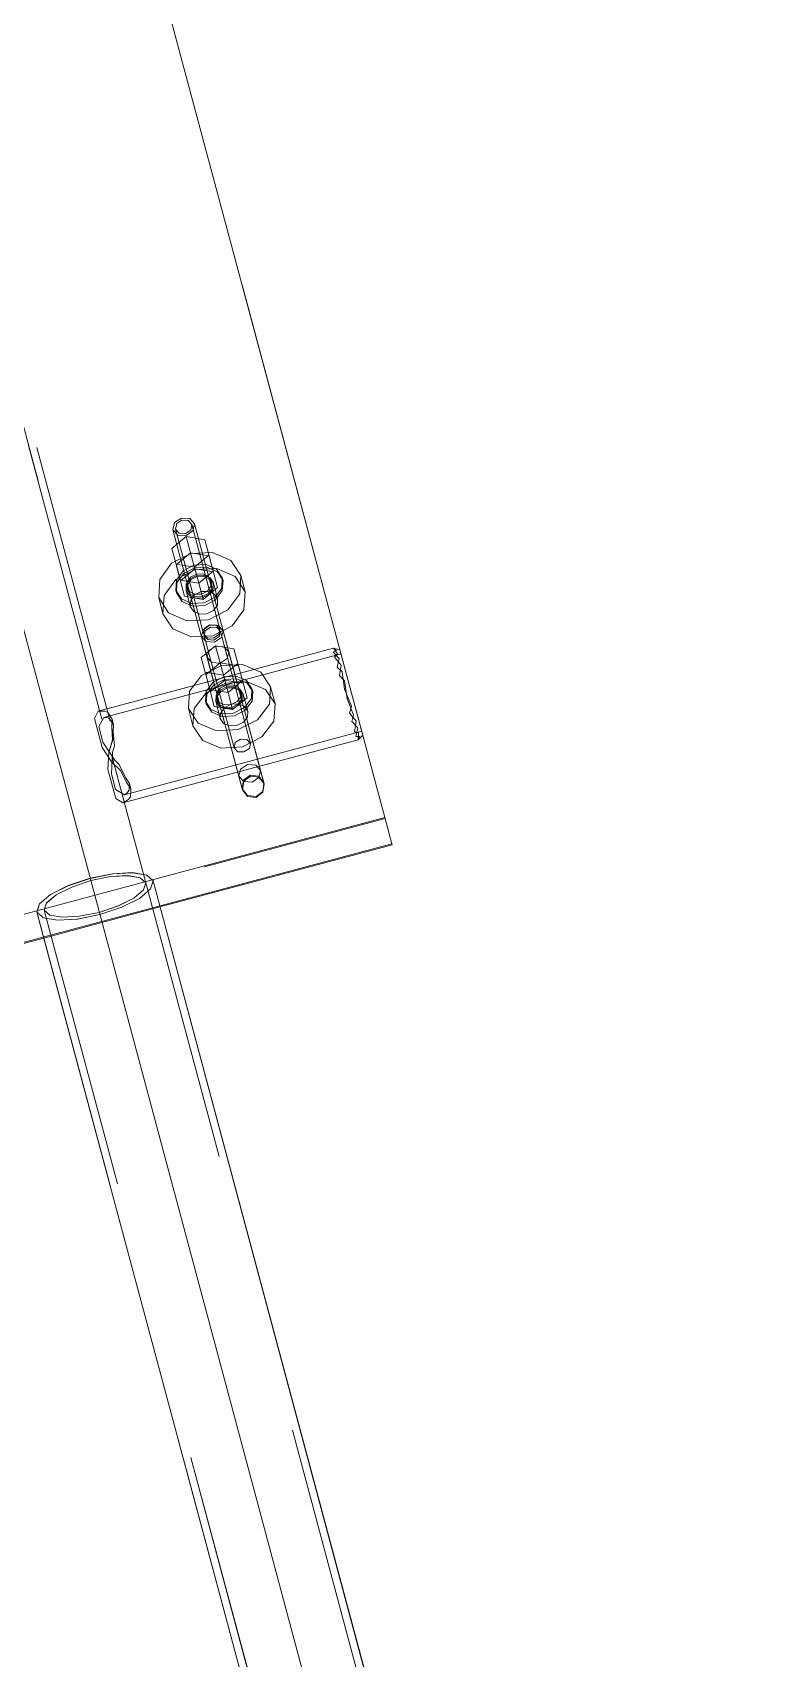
# Model space of a CAD drawing. Header units: millimetres. Extents: x -753 to 90, y 56274 to 56868.
# Drawn here: x -295.83 to -290.71, y 56773.5 to 56784.98 of the extents above; entities that cross this region are included whole.
import ezdxf

# ---------------------------------------------------------------- set-up
doc = ezdxf.new("R2010")
doc.units = ezdxf.units.MM
doc.linetypes.add('XKITLINE00', pattern=[0])
doc.linetypes.add('XKITLINE02', pattern=[4, 2, -2])
doc.layers.add('Cota', color=4, linetype='Continuous', lineweight=0)
doc.layers.add('Peça', color=2, linetype='Continuous', lineweight=0)

# ---------------------------------------------------------------- blocks, each defined once
blk = doc.blocks.new('*A1932')
at = {"layer": 'Peça', "color": 7, "linetype": 'XKITLINE02', "lineweight": 0}
for p, q in [((-295.581, 56778.956), (-295.706, 56778.893)), ((-295.427, 56779.008), (-295.581, 56778.956)), ((-295.557, 56778.946), (-295.422, 56778.992)), ((-295.267, 56779.04), (-295.427, 56779.008)), ((-295.422, 56778.992), (-295.283, 56779.02)), ((-295.283, 56779.02), (-295.16, 56779.027)), ((-295.127, 56779.048), (-295.267, 56779.04)), ((-295.16, 56779.027), (-295.073, 56779.011)), ((-295.027, 56779.03), (-295.127, 56779.048)), ((-295.073, 56779.011), (-295.034, 56778.976)), ((-295.034, 56778.976), (-295.05, 56778.925)), ((-295.034, 56778.976), (-290.761, 56763.028)), ((-294.983, 56778.989), (-295.027, 56779.03)), ((-295.001, 56778.932), (-294.983, 56778.989)), ((-294.983, 56778.989), (-294.935, 56778.812)), ((-295.706, 56778.893), (-295.784, 56778.827)), ((-295.751, 56778.783), (-295.735, 56778.834)), ((-295.735, 56778.834), (-295.667, 56778.891)), ((-295.667, 56778.891), (-295.557, 56778.946)), ((-295.118, 56778.868), (-295.227, 56778.813)), ((-295.204, 56778.803), (-295.078, 56778.866)), ((-295.05, 56778.925), (-295.118, 56778.868)), ((-295.078, 56778.866), (-295.001, 56778.932)), ((-295.784, 56778.827), (-295.802, 56778.77)), ((-295.802, 56778.77), (-291.529, 56762.822)), ((-295.802, 56778.77), (-295.758, 56778.729)), ((-295.758, 56778.729), (-295.658, 56778.711)), ((-295.751, 56778.783), (-291.478, 56762.836)), ((-295.712, 56778.748), (-295.751, 56778.783)), ((-295.625, 56778.732), (-295.712, 56778.748)), ((-295.658, 56778.711), (-295.517, 56778.719)), ((-295.502, 56778.739), (-295.625, 56778.732)), ((-295.517, 56778.719), (-295.358, 56778.751)), ((-295.362, 56778.767), (-295.502, 56778.739)), ((-295.227, 56778.813), (-295.362, 56778.767)), ((-295.358, 56778.751), (-295.204, 56778.803)), ((-290.963, 56763.988), (-290.943, 56763.911)), ((-290.71, 56763.041), (-291.529, 56762.822))]:
    blk.add_line(p, q, dxfattribs=at)
at = {"layer": 'Peça', "color": 4, "linetype": 'XKITLINE00', "lineweight": 0}
for p, q in [((-294.935, 56778.812), (-290.963, 56763.988)), ((-290.943, 56763.911), (-290.71, 56763.041)), ((-290.71, 56763.041), (-290.71, 56763.041))]:
    blk.add_line(p, q, dxfattribs=at)
blk = doc.blocks.new('*A1934')
at = {"layer": 'Peça', "color": 7, "linetype": 'XKITLINE02', "lineweight": 0}
for p, q in [((-295.706, 56778.893), (-295.581, 56778.956)), ((-295.581, 56778.956), (-295.427, 56779.008)), ((-295.423, 56778.992), (-295.557, 56778.946)), ((-295.427, 56779.008), (-295.268, 56779.04)), ((-295.283, 56779.02), (-295.423, 56778.992)), ((-295.16, 56779.027), (-295.283, 56779.02)), ((-295.268, 56779.04), (-295.127, 56779.048)), ((-295.073, 56779.011), (-295.16, 56779.027)), ((-295.127, 56779.048), (-295.027, 56779.03)), ((-295.034, 56778.975), (-295.073, 56779.011)), ((-295.05, 56778.925), (-295.034, 56778.975)), ((-295.034, 56778.975), (-290.761, 56763.027)), ((-295.027, 56779.03), (-294.983, 56778.989)), ((-294.983, 56778.989), (-295.001, 56778.932)), ((-294.983, 56778.989), (-294.935, 56778.812)), ((-295.784, 56778.827), (-295.706, 56778.893)), ((-295.735, 56778.834), (-295.751, 56778.783)), ((-295.667, 56778.891), (-295.735, 56778.834)), ((-295.557, 56778.946), (-295.667, 56778.891)), ((-295.228, 56778.812), (-295.118, 56778.868)), ((-295.079, 56778.866), (-295.204, 56778.803)), ((-295.118, 56778.868), (-295.05, 56778.925)), ((-295.001, 56778.932), (-295.079, 56778.866)), ((-295.802, 56778.77), (-295.799, 56778.78)), ((-295.802, 56778.77), (-295.755, 56778.592)), ((-295.758, 56778.729), (-295.802, 56778.77)), ((-295.799, 56778.78), (-295.784, 56778.827)), ((-295.658, 56778.711), (-295.758, 56778.729)), ((-295.751, 56778.783), (-291.478, 56762.835)), ((-295.751, 56778.783), (-295.712, 56778.748)), ((-295.712, 56778.748), (-295.625, 56778.732)), ((-295.517, 56778.719), (-295.658, 56778.711)), ((-295.625, 56778.732), (-295.502, 56778.739)), ((-295.358, 56778.751), (-295.517, 56778.719)), ((-295.502, 56778.739), (-295.362, 56778.767)), ((-295.362, 56778.767), (-295.228, 56778.812)), ((-295.204, 56778.803), (-295.358, 56778.751)), ((-290.964, 56763.988), (-290.943, 56763.911)), ((-291.783, 56763.768), (-291.762, 56763.691))]:
    blk.add_line(p, q, dxfattribs=at)
at = {"layer": 'Peça', "color": 4, "linetype": 'XKITLINE00', "lineweight": 0}
for p, q in [((-294.935, 56778.812), (-290.964, 56763.988)), ((-295.755, 56778.592), (-291.783, 56763.768)), ((-290.943, 56763.911), (-290.71, 56763.041)), ((-291.762, 56763.691), (-291.529, 56762.822)), ((-290.71, 56763.041), (-291.529, 56762.822))]:
    blk.add_line(p, q, dxfattribs=at)
blk = doc.blocks.new('*A1938')
at = {"layer": 'Peça', "color": 7, "linetype": 'XKITLINE02', "lineweight": 0}
for p, q in [((-298.4, 56790.103), (-298.548, 56790.03)), ((-298.4, 56790.103), (-298.399, 56790.103)), ((-298.399, 56790.103), (-298.235, 56790.114)), ((-298.078, 56790.061), (-298.235, 56790.114)), ((-298.548, 56790.03), (-298.657, 56789.906)), ((-298.612, 56789.879), (-298.516, 56789.988)), ((-298.516, 56789.988), (-298.386, 56790.052)), ((-298.386, 56790.052), (-298.242, 56790.062)), ((-298.242, 56790.062), (-298.105, 56790.015)), ((-298.105, 56790.015), (-297.996, 56789.92)), ((-297.954, 56789.952), (-298.078, 56790.061)), ((-298.657, 56789.906), (-298.711, 56789.749)), ((-298.658, 56789.742), (-298.612, 56789.879)), ((-297.996, 56789.92), (-297.932, 56789.79)), ((-297.881, 56789.804), (-297.954, 56789.952)), ((-298.711, 56789.749), (-298.7, 56789.584)), ((-298.649, 56789.598), (-298.658, 56789.742)), ((-297.932, 56789.79), (-295.034, 56778.975)), ((-297.932, 56789.79), (-297.922, 56789.645)), ((-297.878, 56789.793), (-297.881, 56789.804)), ((-297.87, 56789.639), (-297.881, 56789.804)), ((-297.873, 56789.775), (-297.878, 56789.793)), ((-297.873, 56789.775), (-294.983, 56778.989)), ((-297.922, 56789.645), (-297.969, 56789.508)), ((-297.923, 56789.482), (-297.87, 56789.639)), ((-298.697, 56789.573), (-298.7, 56789.584)), ((-298.7, 56789.584), (-298.627, 56789.436)), ((-298.692, 56789.556), (-298.697, 56789.573)), ((-298.692, 56789.556), (-295.802, 56778.77)), ((-298.649, 56789.598), (-298.646, 56789.587)), ((-298.585, 56789.468), (-298.649, 56789.598)), ((-298.646, 56789.587), (-298.641, 56789.569)), ((-298.641, 56789.569), (-295.751, 56778.783)), ((-297.969, 56789.508), (-298.064, 56789.4)), ((-298.627, 56789.436), (-298.502, 56789.327)), ((-298.476, 56789.373), (-298.585, 56789.468)), ((-298.064, 56789.4), (-298.194, 56789.336)), ((-298.032, 56789.358), (-297.923, 56789.482)), ((-298.502, 56789.327), (-298.346, 56789.274)), ((-298.339, 56789.326), (-298.476, 56789.373)), ((-298.346, 56789.274), (-298.181, 56789.284)), ((-298.194, 56789.336), (-298.339, 56789.326)), ((-298.181, 56789.284), (-298.032, 56789.358)), ((-295.706, 56778.892), (-295.581, 56778.955)), ((-295.581, 56778.955), (-295.427, 56779.007)), ((-295.422, 56778.991), (-295.557, 56778.946)), ((-295.427, 56779.007), (-295.267, 56779.039)), ((-295.283, 56779.019), (-295.422, 56778.991)), ((-295.16, 56779.026), (-295.283, 56779.019)), ((-295.267, 56779.039), (-295.127, 56779.047)), ((-295.073, 56779.011), (-295.16, 56779.026)), ((-295.127, 56779.047), (-295.027, 56779.03)), ((-295.034, 56778.975), (-295.073, 56779.011)), ((-295.05, 56778.925), (-295.034, 56778.975)), ((-295.027, 56779.03), (-294.983, 56778.989)), ((-294.983, 56778.989), (-295.001, 56778.932)), ((-295.784, 56778.827), (-295.706, 56778.892)), ((-295.667, 56778.891), (-295.735, 56778.833)), ((-295.557, 56778.946), (-295.667, 56778.891)), ((-295.228, 56778.812), (-295.118, 56778.868)), ((-295.079, 56778.866), (-295.204, 56778.803)), ((-295.118, 56778.868), (-295.05, 56778.925)), ((-295.001, 56778.932), (-295.079, 56778.866)), ((-295.802, 56778.77), (-295.784, 56778.827)), ((-295.758, 56778.729), (-295.802, 56778.77)), ((-295.658, 56778.711), (-295.758, 56778.729)), ((-295.751, 56778.783), (-295.748, 56778.793)), ((-295.751, 56778.783), (-295.712, 56778.748)), ((-295.748, 56778.793), (-295.735, 56778.833)), ((-295.712, 56778.748), (-295.625, 56778.732)), ((-295.518, 56778.719), (-295.658, 56778.711)), ((-295.625, 56778.732), (-295.502, 56778.739)), ((-295.358, 56778.751), (-295.518, 56778.719)), ((-295.502, 56778.739), (-295.362, 56778.767)), ((-295.362, 56778.767), (-295.228, 56778.812)), ((-295.204, 56778.803), (-295.358, 56778.751))]:
    blk.add_line(p, q, dxfattribs=at)
blk = doc.blocks.new('*A1939')
at = {"layer": 'Peça', "color": 7, "linetype": 'XKITLINE02', "lineweight": 0}
for p, q in [((-295.369, 56780.187), (-293.708, 56780.632)), ((-293.656, 56780.592), (-295.331, 56780.143)), ((-293.711, 56780.603), (-293.689, 56780.616)), ((-293.668, 56780.558), (-293.711, 56780.603)), ((-293.708, 56780.632), (-293.682, 56780.591)), ((-293.689, 56780.616), (-293.708, 56780.632)), ((-293.708, 56780.632), (-293.664, 56780.62)), ((-293.682, 56780.591), (-293.702, 56780.569)), ((-293.702, 56780.569), (-293.655, 56780.511)), ((-293.683, 56780.497), (-293.668, 56780.558)), ((-293.664, 56780.62), (-293.502, 56780.017)), ((-293.683, 56780.497), (-293.648, 56780.464)), ((-293.655, 56780.511), (-293.667, 56780.438)), ((-293.631, 56780.342), (-293.648, 56780.464)), ((-293.667, 56780.438), (-293.631, 56780.402)), ((-293.631, 56780.402), (-293.613, 56780.274)), ((-293.583, 56780.222), (-293.631, 56780.342)), ((-293.613, 56780.274), (-293.567, 56780.161)), ((-293.596, 56780.173), (-293.583, 56780.222)), ((-295.397, 56780.135), (-295.369, 56780.187)), ((-295.397, 56780.135), (-295.343, 56779.93)), ((-295.369, 56780.187), (-295.322, 56780.187)), ((-295.331, 56780.143), (-295.366, 56780.079)), ((-295.331, 56780.143), (-295.31, 56780.143)), ((-295.322, 56780.187), (-295.302, 56780.177)), ((-295.31, 56780.143), (-295.287, 56780.131)), ((-295.302, 56780.177), (-295.272, 56780.13)), ((-295.261, 56780.091), (-295.287, 56780.131)), ((-295.272, 56780.13), (-295.274, 56780.071)), ((-295.261, 56780.091), (-295.272, 56780.13)), ((-293.549, 56780.116), (-293.596, 56780.173)), ((-293.567, 56780.161), (-293.58, 56780.114)), ((-293.58, 56780.114), (-293.537, 56780.069)), ((-293.561, 56780.042), (-293.549, 56780.116)), ((-295.337, 56779.968), (-295.366, 56780.079)), ((-295.268, 56779.984), (-295.294, 56779.897)), ((-295.274, 56780.071), (-295.268, 56779.984)), ((-295.264, 56780.041), (-295.261, 56780.091)), ((-295.256, 56779.94), (-295.264, 56780.041)), ((-295.195, 56779.54), (-293.535, 56779.985)), ((-293.51, 56780.046), (-295.185, 56779.597)), ((-293.561, 56780.042), (-293.532, 56780.034)), ((-293.537, 56780.069), (-293.552, 56780.008)), ((-293.552, 56780.008), (-293.526, 56780.008)), ((-293.535, 56779.985), (-293.532, 56780.034)), ((-293.535, 56779.985), (-293.502, 56780.017)), ((-293.526, 56780.008), (-293.535, 56779.985)), ((-295.276, 56779.829), (-295.343, 56779.93)), ((-295.253, 56779.841), (-295.337, 56779.968)), ((-295.301, 56779.775), (-295.294, 56779.897)), ((-295.268, 56779.898), (-295.277, 56779.745)), ((-295.268, 56779.898), (-295.256, 56779.94)), ((-295.301, 56779.775), (-295.246, 56779.571)), ((-295.209, 56779.766), (-295.276, 56779.829)), ((-295.253, 56779.841), (-295.221, 56779.811)), ((-295.221, 56779.811), (-295.177, 56779.719)), ((-295.172, 56779.688), (-295.209, 56779.766)), ((-295.277, 56779.745), (-295.247, 56779.635)), ((-295.177, 56779.719), (-295.15, 56779.676)), ((-295.14, 56779.638), (-295.172, 56779.688)), ((-295.15, 56779.676), (-295.152, 56779.63)), ((-295.14, 56779.638), (-295.15, 56779.676)), ((-295.142, 56779.582), (-295.14, 56779.638)), ((-295.185, 56779.597), (-295.247, 56779.635)), ((-295.246, 56779.571), (-295.195, 56779.54)), ((-295.195, 56779.54), (-295.155, 56779.563)), ((-295.185, 56779.597), (-295.167, 56779.608)), ((-295.167, 56779.608), (-295.152, 56779.63)), ((-295.155, 56779.563), (-295.142, 56779.582))]:
    blk.add_line(p, q, dxfattribs=at)
blk = doc.blocks.new('*A1991')
at = {"layer": 'Peça', "color": 4, "linetype": 'XKITLINE00', "lineweight": 0}
for p, q in [((-294.581, 56780.794), (-294.63, 56780.762)), ((-294.522, 56780.791), (-294.581, 56780.794)), ((-294.488, 56780.755), (-294.522, 56780.791)), ((-294.63, 56780.762), (-294.641, 56780.714)), ((-294.641, 56780.714), (-294.59, 56780.525)), ((-294.641, 56780.714), (-294.607, 56780.678)), ((-294.623, 56780.719), (-294.614, 56780.755)), ((-294.597, 56780.692), (-294.623, 56780.719)), ((-294.614, 56780.755), (-294.577, 56780.779)), ((-294.607, 56780.678), (-294.549, 56780.675)), ((-294.553, 56780.689), (-294.597, 56780.692)), ((-294.577, 56780.779), (-294.532, 56780.777)), ((-294.515, 56780.714), (-294.553, 56780.689)), ((-294.549, 56780.675), (-294.499, 56780.707)), ((-294.532, 56780.777), (-294.507, 56780.75)), ((-294.507, 56780.75), (-294.515, 56780.714)), ((-294.499, 56780.707), (-294.488, 56780.755)), ((-294.488, 56780.755), (-294.438, 56780.566))]:
    blk.add_line(p, q, dxfattribs=at)
at = {"layer": 'Peça', "color": 7, "linetype": 'XKITLINE02', "lineweight": 0}
for p, q in [((-294.623, 56780.719), (-294.411, 56779.929)), ((-294.507, 56780.75), (-294.295, 56779.96)), ((-294.59, 56780.613), (-294.601, 56780.565)), ((-294.601, 56780.565), (-294.353, 56779.639)), ((-294.601, 56780.565), (-294.568, 56780.53)), ((-294.541, 56780.645), (-294.59, 56780.613)), ((-294.482, 56780.642), (-294.541, 56780.645)), ((-294.509, 56780.527), (-294.46, 56780.558)), ((-294.449, 56780.606), (-294.482, 56780.642)), ((-294.46, 56780.558), (-294.449, 56780.606)), ((-294.449, 56780.606), (-294.2, 56779.68)), ((-294.438, 56780.566), (-294.356, 56780.26)), ((-294.59, 56780.525), (-294.508, 56780.219)), ((-294.568, 56780.53), (-294.509, 56780.527)), ((-294.365, 56779.989), (-294.402, 56779.965)), ((-294.32, 56779.987), (-294.365, 56779.989)), ((-294.295, 56779.96), (-294.32, 56779.987)), ((-294.402, 56779.965), (-294.411, 56779.929)), ((-294.411, 56779.929), (-294.385, 56779.901)), ((-294.385, 56779.901), (-294.341, 56779.899)), ((-294.341, 56779.899), (-294.303, 56779.923)), ((-294.303, 56779.923), (-294.295, 56779.96)), ((-294.353, 56779.639), (-294.358, 56779.658)), ((-294.345, 56779.699), (-294.353, 56779.639)), ((-294.316, 56779.592), (-294.353, 56779.639)), ((-294.297, 56779.736), (-294.345, 56779.699)), ((-294.237, 56779.728), (-294.297, 56779.736)), ((-294.2, 56779.68), (-294.237, 56779.728)), ((-294.208, 56779.621), (-294.2, 56779.68)), ((-294.2, 56779.68), (-294.205, 56779.699)), ((-294.316, 56779.592), (-294.256, 56779.584)), ((-294.256, 56779.584), (-294.208, 56779.621))]:
    blk.add_line(p, q, dxfattribs=at)
blk = doc.blocks.new('*A1992')
at = {"layer": 'Peça', "color": 7, "linetype": 'XKITLINE02', "lineweight": 0}
for p, q in [((-294.843, 56781.468), (-294.832, 56781.518)), ((-294.832, 56781.518), (-294.783, 56781.55)), ((-294.816, 56781.511), (-294.825, 56781.473)), ((-294.779, 56781.535), (-294.816, 56781.511)), ((-294.783, 56781.55), (-294.724, 56781.547)), ((-294.735, 56781.533), (-294.779, 56781.535)), ((-294.709, 56781.504), (-294.735, 56781.533)), ((-294.724, 56781.547), (-294.69, 56781.509)), ((-294.717, 56781.466), (-294.709, 56781.504)), ((-294.511, 56780.766), (-294.709, 56781.504)), ((-294.69, 56781.509), (-294.701, 56781.459)), ((-294.69, 56781.509), (-294.199, 56779.674)), ((-294.843, 56781.468), (-294.351, 56779.633)), ((-294.809, 56781.43), (-294.843, 56781.468)), ((-294.627, 56780.735), (-294.825, 56781.473)), ((-294.825, 56781.473), (-294.799, 56781.444)), ((-294.75, 56781.427), (-294.809, 56781.43)), ((-294.799, 56781.444), (-294.754, 56781.442)), ((-294.754, 56781.442), (-294.717, 56781.466)), ((-294.701, 56781.459), (-294.75, 56781.427)), ((-294.619, 56780.773), (-294.581, 56780.797)), ((-294.581, 56780.797), (-294.537, 56780.794)), ((-294.537, 56780.794), (-294.511, 56780.766)), ((-294.627, 56780.735), (-294.619, 56780.773)), ((-294.601, 56780.706), (-294.627, 56780.735)), ((-294.556, 56780.703), (-294.601, 56780.706)), ((-294.519, 56780.728), (-294.556, 56780.703)), ((-294.511, 56780.766), (-294.519, 56780.728)), ((-294.377, 56779.728), (-294.366, 56779.778)), ((-294.366, 56779.778), (-294.317, 56779.81)), ((-294.317, 56779.81), (-294.258, 56779.807)), ((-294.258, 56779.807), (-294.224, 56779.769)), ((-294.224, 56779.769), (-294.235, 56779.719)), ((-294.343, 56779.69), (-294.377, 56779.728)), ((-294.343, 56779.692), (-294.351, 56779.633)), ((-294.295, 56779.729), (-294.343, 56779.692)), ((-294.284, 56779.687), (-294.343, 56779.69)), ((-294.235, 56779.721), (-294.295, 56779.729)), ((-294.235, 56779.719), (-294.284, 56779.687)), ((-294.199, 56779.674), (-294.235, 56779.721)), ((-294.207, 56779.615), (-294.199, 56779.674)), ((-294.351, 56779.633), (-294.315, 56779.586)), ((-294.315, 56779.586), (-294.255, 56779.578)), ((-294.255, 56779.578), (-294.207, 56779.615))]:
    blk.add_line(p, q, dxfattribs=at)
blk = doc.blocks.new('*A1994')
at = {"layer": 'Peça', "color": 7, "linetype": 'XKITLINE02', "lineweight": 0}
for p, q in [((-294.509, 56780.528), (-294.611, 56780.444)), ((-294.583, 56780.34), (-294.611, 56780.444)), ((-294.611, 56780.444), (-294.583, 56780.34)), ((-294.477, 56780.406), (-294.509, 56780.528)), ((-294.379, 56780.507), (-294.509, 56780.528)), ((-294.379, 56780.507), (-294.351, 56780.403)), ((-294.579, 56780.323), (-294.477, 56780.406)), ((-294.477, 56780.406), (-294.347, 56780.385))]:
    blk.add_line(p, q, dxfattribs=at)
at = {"layer": 'Peça', "color": 4, "linetype": 'XKITLINE00', "lineweight": 0}
for p, q in [((-294.453, 56780.32), (-294.583, 56780.34)), ((-294.583, 56780.34), (-294.551, 56780.219)), ((-294.453, 56780.32), (-294.351, 56780.403)), ((-294.351, 56780.403), (-294.319, 56780.281)), ((-294.421, 56780.198), (-294.551, 56780.219)), ((-294.421, 56780.198), (-294.453, 56780.32)), ((-294.319, 56780.281), (-294.421, 56780.198))]:
    blk.add_line(p, q, dxfattribs=at)
blk = doc.blocks.new('*A1995')
at = {"layer": 'Peça', "color": 4, "linetype": 'XKITLINE00', "lineweight": 0}
for p, q in [((-294.608, 56780.328), (-294.613, 56780.258)), ((-294.587, 56780.355), (-294.608, 56780.328)), ((-294.355, 56780.417), (-294.324, 56780.404)), ((-294.285, 56780.346), (-294.324, 56780.404)), ((-294.289, 56780.276), (-294.285, 56780.346)), ((-294.279, 56780.327), (-294.285, 56780.346)), ((-294.279, 56780.327), (-294.284, 56780.257)), ((-294.608, 56780.239), (-294.613, 56780.258)), ((-294.613, 56780.258), (-294.574, 56780.2)), ((-294.569, 56780.181), (-294.608, 56780.239)), ((-294.415, 56780.174), (-294.337, 56780.213)), ((-294.337, 56780.213), (-294.289, 56780.276)), ((-294.284, 56780.257), (-294.332, 56780.194)), ((-294.574, 56780.2), (-294.501, 56780.169)), ((-294.496, 56780.15), (-294.569, 56780.181)), ((-294.501, 56780.169), (-294.415, 56780.174)), ((-294.409, 56780.155), (-294.496, 56780.15)), ((-294.332, 56780.194), (-294.409, 56780.155))]:
    blk.add_line(p, q, dxfattribs=at)
at = {"layer": 'Peça', "color": 7, "linetype": 'XKITLINE02', "lineweight": 0}
for p, q in [((-294.603, 56780.308), (-294.555, 56780.371)), ((-294.56, 56780.39), (-294.587, 56780.355)), ((-294.483, 56780.43), (-294.56, 56780.39)), ((-294.555, 56780.371), (-294.478, 56780.41)), ((-294.533, 56780.316), (-294.508, 56780.349)), ((-294.503, 56780.329), (-294.528, 56780.296)), ((-294.508, 56780.349), (-294.467, 56780.37)), ((-294.462, 56780.35), (-294.503, 56780.329)), ((-294.396, 56780.434), (-294.483, 56780.43)), ((-294.478, 56780.41), (-294.391, 56780.415)), ((-294.467, 56780.37), (-294.421, 56780.372)), ((-294.416, 56780.353), (-294.462, 56780.35)), ((-294.421, 56780.372), (-294.383, 56780.356)), ((-294.377, 56780.336), (-294.416, 56780.353)), ((-294.396, 56780.434), (-294.355, 56780.417)), ((-294.391, 56780.415), (-294.318, 56780.384)), ((-294.383, 56780.356), (-294.362, 56780.325)), ((-294.357, 56780.306), (-294.377, 56780.336)), ((-294.318, 56780.384), (-294.279, 56780.327)), ((-294.608, 56780.239), (-294.603, 56780.308)), ((-294.536, 56780.279), (-294.533, 56780.316)), ((-294.53, 56780.259), (-294.536, 56780.279)), ((-294.515, 56780.248), (-294.536, 56780.279)), ((-294.528, 56780.296), (-294.53, 56780.259)), ((-294.53, 56780.259), (-294.51, 56780.229)), ((-294.477, 56780.232), (-294.515, 56780.248)), ((-294.51, 56780.229), (-294.471, 56780.212)), ((-294.431, 56780.234), (-294.477, 56780.232)), ((-294.471, 56780.212), (-294.425, 56780.215)), ((-294.39, 56780.255), (-294.431, 56780.234)), ((-294.425, 56780.215), (-294.384, 56780.236)), ((-294.364, 56780.288), (-294.39, 56780.255)), ((-294.384, 56780.236), (-294.359, 56780.269)), ((-294.362, 56780.325), (-294.364, 56780.288)), ((-294.357, 56780.306), (-294.362, 56780.325)), ((-294.359, 56780.269), (-294.357, 56780.306))]:
    blk.add_line(p, q, dxfattribs=at)
blk = doc.blocks.new('*A1996')
at = {"layer": 'Peça', "color": 4, "linetype": 'XKITLINE00', "lineweight": 0}
for p, q in [((-294.613, 56780.453), (-294.641, 56780.439)), ((-294.351, 56780.516), (-294.382, 56780.515)), ((-294.223, 56780.462), (-294.351, 56780.516)), ((-294.154, 56780.36), (-294.223, 56780.462)), ((-294.725, 56780.328), (-294.733, 56780.205)), ((-294.641, 56780.439), (-294.725, 56780.328)), ((-294.162, 56780.237), (-294.154, 56780.36)), ((-294.121, 56780.239), (-294.154, 56780.36)), ((-294.246, 56780.126), (-294.162, 56780.237)), ((-294.121, 56780.239), (-294.13, 56780.116)), ((-294.701, 56780.083), (-294.733, 56780.205)), ((-294.733, 56780.205), (-294.664, 56780.103)), ((-294.664, 56780.103), (-294.536, 56780.049)), ((-294.383, 56780.057), (-294.246, 56780.126)), ((-294.13, 56780.116), (-294.214, 56780.005)), ((-294.632, 56779.981), (-294.701, 56780.083)), ((-294.536, 56780.049), (-294.383, 56780.057)), ((-294.214, 56780.005), (-294.351, 56779.936)), ((-294.504, 56779.927), (-294.632, 56779.981)), ((-294.351, 56779.936), (-294.504, 56779.927))]:
    blk.add_line(p, q, dxfattribs=at)
at = {"layer": 'Peça', "color": 7, "linetype": 'XKITLINE02', "lineweight": 0}
for p, q in [((-294.504, 56780.508), (-294.613, 56780.453)), ((-294.382, 56780.515), (-294.504, 56780.508)), ((-294.608, 56780.317), (-294.471, 56780.386)), ((-294.537, 56780.298), (-294.509, 56780.335)), ((-294.509, 56780.335), (-294.464, 56780.358)), ((-294.471, 56780.386), (-294.318, 56780.395)), ((-294.464, 56780.358), (-294.413, 56780.36)), ((-294.413, 56780.36), (-294.37, 56780.342)), ((-294.37, 56780.342), (-294.347, 56780.308)), ((-294.318, 56780.395), (-294.19, 56780.341)), ((-294.19, 56780.341), (-294.121, 56780.239)), ((-294.692, 56780.206), (-294.608, 56780.317)), ((-294.54, 56780.257), (-294.537, 56780.298)), ((-294.508, 56780.135), (-294.54, 56780.257)), ((-294.517, 56780.223), (-294.54, 56780.257)), ((-294.474, 56780.205), (-294.517, 56780.223)), ((-294.477, 56780.213), (-294.505, 56780.176)), ((-294.431, 56780.236), (-294.477, 56780.213)), ((-294.38, 56780.239), (-294.431, 56780.236)), ((-294.378, 56780.23), (-294.423, 56780.207)), ((-294.337, 56780.221), (-294.38, 56780.239)), ((-294.35, 56780.267), (-294.378, 56780.23)), ((-294.347, 56780.308), (-294.35, 56780.267)), ((-294.314, 56780.187), (-294.347, 56780.308)), ((-294.314, 56780.187), (-294.337, 56780.221)), ((-294.701, 56780.083), (-294.692, 56780.206)), ((-294.505, 56780.176), (-294.508, 56780.135)), ((-294.508, 56780.135), (-294.485, 56780.101)), ((-294.485, 56780.101), (-294.442, 56780.083)), ((-294.423, 56780.207), (-294.474, 56780.205)), ((-294.391, 56780.086), (-294.345, 56780.109)), ((-294.345, 56780.109), (-294.317, 56780.146)), ((-294.317, 56780.146), (-294.314, 56780.187)), ((-294.442, 56780.083), (-294.391, 56780.086))]:
    blk.add_line(p, q, dxfattribs=at)
blk = doc.blocks.new('*A1997')
at = {"layer": 'Peça', "color": 7, "linetype": 'XKITLINE02', "lineweight": 0}
for p, q in [((-294.85, 56781.335), (-294.748, 56781.42)), ((-294.718, 56781.306), (-294.748, 56781.42)), ((-294.748, 56781.42), (-294.618, 56781.397)), ((-294.558, 56781.175), (-294.618, 56781.397)), ((-294.85, 56781.335), (-294.79, 56781.113)), ((-294.718, 56781.306), (-294.819, 56781.221)), ((-294.587, 56781.283), (-294.718, 56781.306)), ((-294.589, 56781.289), (-294.69, 56781.203)), ((-294.69, 56781.203), (-294.821, 56781.226)), ((-294.66, 56781.09), (-294.69, 56781.203)), ((-294.66, 56781.09), (-294.558, 56781.175)), ((-294.79, 56781.113), (-294.66, 56781.09))]:
    blk.add_line(p, q, dxfattribs=at)
blk = doc.blocks.new('*A1998')
at = {"layer": 'Peça', "color": 7, "linetype": 'XKITLINE02', "lineweight": 0}
for p, q in [((-294.819, 56781.221), (-294.718, 56781.306)), ((-294.687, 56781.193), (-294.718, 56781.306)), ((-294.718, 56781.306), (-294.587, 56781.283)), ((-294.528, 56781.061), (-294.587, 56781.283)), ((-294.819, 56781.221), (-294.76, 56780.999)), ((-294.687, 56781.193), (-294.789, 56781.108)), ((-294.557, 56781.17), (-294.687, 56781.193)), ((-294.558, 56781.175), (-294.66, 56781.09)), ((-294.66, 56781.09), (-294.79, 56781.113)), ((-294.629, 56780.976), (-294.66, 56781.09)), ((-294.629, 56780.976), (-294.528, 56781.061)), ((-294.76, 56780.999), (-294.629, 56780.976))]:
    blk.add_line(p, q, dxfattribs=at)
blk = doc.blocks.new('*A1999')
at = {"layer": 'Peça', "color": 7, "linetype": 'XKITLINE02', "lineweight": 0}
for p, q in [((-294.818, 56781.113), (-294.771, 56781.178)), ((-294.766, 56781.159), (-294.814, 56781.095)), ((-294.771, 56781.178), (-294.694, 56781.217)), ((-294.689, 56781.199), (-294.766, 56781.159)), ((-294.718, 56781.134), (-294.743, 56781.1)), ((-294.677, 56781.155), (-294.718, 56781.134)), ((-294.713, 56781.116), (-294.672, 56781.137)), ((-294.694, 56781.217), (-294.607, 56781.222)), ((-294.602, 56781.203), (-294.689, 56781.199)), ((-294.631, 56781.157), (-294.677, 56781.155)), ((-294.672, 56781.137), (-294.626, 56781.139)), ((-294.593, 56781.14), (-294.631, 56781.157)), ((-294.626, 56781.139), (-294.588, 56781.122)), ((-294.607, 56781.222), (-294.534, 56781.189)), ((-294.529, 56781.171), (-294.602, 56781.203)), ((-294.571, 56781.108), (-294.593, 56781.14)), ((-294.534, 56781.189), (-294.494, 56781.129)), ((-294.489, 56781.11), (-294.529, 56781.171)), ((-294.823, 56781.041), (-294.818, 56781.113)), ((-294.818, 56781.022), (-294.823, 56781.041)), ((-294.783, 56780.98), (-294.823, 56781.041)), ((-294.814, 56781.095), (-294.818, 56781.022)), ((-294.818, 56781.022), (-294.778, 56780.962)), ((-294.743, 56781.1), (-294.745, 56781.061)), ((-294.74, 56781.043), (-294.745, 56781.061)), ((-294.745, 56781.061), (-294.724, 56781.029)), ((-294.74, 56781.043), (-294.738, 56781.081)), ((-294.719, 56781.011), (-294.74, 56781.043)), ((-294.738, 56781.081), (-294.713, 56781.116)), ((-294.724, 56781.029), (-294.686, 56781.012)), ((-294.686, 56781.012), (-294.64, 56781.014)), ((-294.64, 56781.014), (-294.599, 56781.035)), ((-294.594, 56781.017), (-294.635, 56780.996)), ((-294.599, 56781.035), (-294.574, 56781.07)), ((-294.569, 56781.051), (-294.594, 56781.017)), ((-294.588, 56781.122), (-294.567, 56781.09)), ((-294.574, 56781.07), (-294.571, 56781.108)), ((-294.567, 56781.09), (-294.571, 56781.108)), ((-294.567, 56781.09), (-294.569, 56781.051)), ((-294.498, 56781.056), (-294.545, 56780.991)), ((-294.541, 56780.973), (-294.494, 56781.038)), ((-294.494, 56781.129), (-294.498, 56781.056)), ((-294.489, 56781.11), (-294.494, 56781.129)), ((-294.494, 56781.038), (-294.489, 56781.11)), ((-294.71, 56780.947), (-294.783, 56780.98)), ((-294.778, 56780.962), (-294.705, 56780.929)), ((-294.681, 56780.994), (-294.719, 56781.011)), ((-294.623, 56780.952), (-294.71, 56780.947)), ((-294.705, 56780.929), (-294.618, 56780.934)), ((-294.635, 56780.996), (-294.681, 56780.994)), ((-294.545, 56780.991), (-294.623, 56780.952)), ((-294.618, 56780.934), (-294.541, 56780.973))]:
    blk.add_line(p, q, dxfattribs=at)
blk = doc.blocks.new('*A2000')
at = {"layer": 'Peça', "color": 7, "linetype": 'XKITLINE02', "lineweight": 0}
for p, q in [((-294.853, 56781.231), (-294.716, 56781.301)), ((-294.716, 56781.301), (-294.563, 56781.308)), ((-294.563, 56781.308), (-294.434, 56781.251)), ((-294.434, 56781.251), (-294.364, 56781.144)), ((-294.936, 56781.116), (-294.853, 56781.231)), ((-294.686, 56781.187), (-294.822, 56781.117)), ((-294.674, 56781.145), (-294.72, 56781.121)), ((-294.533, 56781.195), (-294.686, 56781.187)), ((-294.623, 56781.147), (-294.674, 56781.145)), ((-294.58, 56781.128), (-294.623, 56781.147)), ((-294.404, 56781.137), (-294.533, 56781.195)), ((-294.333, 56781.03), (-294.404, 56781.137)), ((-294.364, 56781.144), (-294.371, 56781.016)), ((-294.333, 56781.03), (-294.364, 56781.144)), ((-294.943, 56780.989), (-294.936, 56781.116)), ((-294.822, 56781.117), (-294.905, 56781.003)), ((-294.748, 56781.083), (-294.75, 56781.04)), ((-294.72, 56780.927), (-294.75, 56781.04)), ((-294.75, 56781.04), (-294.727, 56781.005)), ((-294.72, 56781.121), (-294.748, 56781.083)), ((-294.69, 56781.008), (-294.644, 56781.031)), ((-294.644, 56781.031), (-294.593, 56781.033)), ((-294.593, 56781.033), (-294.55, 56781.014)), ((-294.587, 56781.012), (-294.559, 56781.05)), ((-294.557, 56781.092), (-294.58, 56781.128)), ((-294.559, 56781.05), (-294.557, 56781.092)), ((-294.527, 56780.979), (-294.557, 56781.092)), ((-294.55, 56781.014), (-294.527, 56780.979)), ((-294.371, 56781.016), (-294.454, 56780.902)), ((-294.341, 56780.903), (-294.333, 56781.03)), ((-294.913, 56780.875), (-294.943, 56780.989)), ((-294.873, 56780.882), (-294.943, 56780.989)), ((-294.905, 56781.003), (-294.913, 56780.875)), ((-294.727, 56781.005), (-294.684, 56780.986)), ((-294.72, 56780.927), (-294.717, 56780.969)), ((-294.696, 56780.891), (-294.72, 56780.927)), ((-294.717, 56780.969), (-294.69, 56781.008)), ((-294.684, 56780.986), (-294.633, 56780.988)), ((-294.633, 56780.988), (-294.587, 56781.012)), ((-294.454, 56780.902), (-294.591, 56780.832)), ((-294.529, 56780.936), (-294.557, 56780.898)), ((-294.527, 56780.979), (-294.529, 56780.936)), ((-294.424, 56780.789), (-294.341, 56780.903)), ((-294.913, 56780.875), (-294.843, 56780.768)), ((-294.744, 56780.825), (-294.873, 56780.882)), ((-294.591, 56780.832), (-294.744, 56780.825)), ((-294.653, 56780.872), (-294.696, 56780.891)), ((-294.602, 56780.875), (-294.653, 56780.872)), ((-294.557, 56780.898), (-294.602, 56780.875)), ((-294.56, 56780.718), (-294.424, 56780.789)), ((-294.843, 56780.768), (-294.714, 56780.711)), ((-294.714, 56780.711), (-294.56, 56780.718))]:
    blk.add_line(p, q, dxfattribs=at)
blk = doc.blocks.new('*A2001')
at = {"layer": 'Peça', "color": 4, "linetype": 'XKITLINE00', "lineweight": 0}
for p, q in [((-294.609, 56780.594), (-294.644, 56780.566)), ((-294.583, 56780.34), (-294.644, 56780.566)), ((-294.456, 56780.635), (-294.412, 56780.628)), ((-294.412, 56780.628), (-294.384, 56780.524)), ((-294.616, 56780.462), (-294.486, 56780.441)), ((-294.486, 56780.441), (-294.384, 56780.524)), ((-294.453, 56780.32), (-294.486, 56780.441)), ((-294.384, 56780.524), (-294.351, 56780.403)), ((-294.453, 56780.32), (-294.583, 56780.34)), ((-294.351, 56780.403), (-294.453, 56780.32))]:
    blk.add_line(p, q, dxfattribs=at)
at = {"layer": 'Peça', "color": 7, "linetype": 'XKITLINE02', "lineweight": 0}
for p, q in [((-294.542, 56780.649), (-294.609, 56780.594)), ((-294.509, 56780.528), (-294.542, 56780.649)), ((-294.542, 56780.649), (-294.456, 56780.635)), ((-294.611, 56780.444), (-294.509, 56780.528)), ((-294.509, 56780.528), (-294.379, 56780.507))]:
    blk.add_line(p, q, dxfattribs=at)
blk = doc.blocks.new('*A2003')
at = {"layer": 'Peça', "color": 4, "linetype": 'XKITLINE00', "lineweight": 0}
for p, q in [((-296.432, 56790.952), (-293.347, 56779.436)), ((-313.941, 56773.919), (-293.347, 56779.436)), ((-293.347, 56779.436), (-293.297, 56779.251)), ((-313.891, 56773.734), (-293.297, 56779.251)), ((-293.295, 56779.244), (-294.934, 56778.805)), ((-293.295, 56779.244), (-293.297, 56779.251)), ((-295.753, 56778.586), (-313.889, 56773.727))]:
    blk.add_line(p, q, dxfattribs=at)
at = {"layer": 'Peça', "color": 7, "linetype": 'XKITLINE02', "lineweight": 0}
for p, q in [((-296.424, 56790.923), (-293.347, 56779.436)), ((-313.939, 56773.913), (-293.345, 56779.43)), ((-293.297, 56779.251), (-293.295, 56779.244)), ((-294.934, 56778.805), (-295.753, 56778.586))]:
    blk.add_line(p, q, dxfattribs=at)
blk = doc.blocks.new('*A2019')
at = {"layer": 'Peça', "color": 7, "linetype": 'XKITLINE02', "lineweight": 0}
for p, q in [((-295.369, 56780.187), (-293.708, 56780.632)), ((-293.656, 56780.592), (-295.331, 56780.143)), ((-293.689, 56780.616), (-293.711, 56780.603)), ((-293.711, 56780.603), (-293.668, 56780.558)), ((-293.708, 56780.632), (-293.689, 56780.616)), ((-293.682, 56780.591), (-293.708, 56780.632)), ((-293.708, 56780.632), (-293.664, 56780.62)), ((-293.702, 56780.569), (-293.682, 56780.591)), ((-293.655, 56780.511), (-293.702, 56780.569)), ((-293.668, 56780.558), (-293.683, 56780.497)), ((-293.502, 56780.017), (-293.664, 56780.62)), ((-293.683, 56780.497), (-293.648, 56780.464)), ((-293.667, 56780.438), (-293.655, 56780.511)), ((-293.648, 56780.464), (-293.631, 56780.342)), ((-293.631, 56780.402), (-293.667, 56780.438)), ((-293.612, 56780.274), (-293.631, 56780.402)), ((-293.631, 56780.342), (-293.583, 56780.222)), ((-293.567, 56780.161), (-293.612, 56780.274)), ((-293.583, 56780.222), (-293.596, 56780.173)), ((-295.397, 56780.135), (-295.369, 56780.187)), ((-295.397, 56780.135), (-295.342, 56779.93)), ((-295.322, 56780.187), (-295.369, 56780.187)), ((-295.331, 56780.143), (-295.366, 56780.079)), ((-295.331, 56780.143), (-295.31, 56780.143)), ((-295.302, 56780.177), (-295.322, 56780.187)), ((-295.31, 56780.143), (-295.287, 56780.131)), ((-295.272, 56780.13), (-295.302, 56780.177)), ((-295.287, 56780.131), (-295.261, 56780.091)), ((-295.274, 56780.071), (-295.272, 56780.13)), ((-295.261, 56780.091), (-295.272, 56780.13)), ((-293.596, 56780.173), (-293.549, 56780.116)), ((-293.58, 56780.114), (-293.567, 56780.161)), ((-293.537, 56780.069), (-293.58, 56780.114)), ((-293.549, 56780.116), (-293.561, 56780.042)), ((-295.366, 56780.079), (-295.337, 56779.968)), ((-295.294, 56779.897), (-295.267, 56779.984)), ((-295.267, 56779.984), (-295.274, 56780.071)), ((-295.261, 56780.091), (-295.264, 56780.041)), ((-295.264, 56780.041), (-295.255, 56779.94)), ((-295.195, 56779.54), (-293.535, 56779.985)), ((-293.51, 56780.046), (-295.185, 56779.597)), ((-293.561, 56780.042), (-293.532, 56780.034)), ((-293.552, 56780.008), (-293.537, 56780.069)), ((-293.526, 56780.008), (-293.552, 56780.008)), ((-293.532, 56780.034), (-293.535, 56779.985)), ((-293.535, 56779.985), (-293.502, 56780.017)), ((-293.535, 56779.985), (-293.526, 56780.008)), ((-295.276, 56779.829), (-295.342, 56779.93)), ((-295.337, 56779.968), (-295.253, 56779.841)), ((-295.301, 56779.775), (-295.294, 56779.897)), ((-295.277, 56779.745), (-295.268, 56779.898)), ((-295.255, 56779.94), (-295.268, 56779.898)), ((-295.301, 56779.775), (-295.246, 56779.571)), ((-295.276, 56779.829), (-295.209, 56779.766)), ((-295.253, 56779.841), (-295.221, 56779.811)), ((-295.221, 56779.811), (-295.177, 56779.719)), ((-295.209, 56779.766), (-295.172, 56779.688)), ((-295.247, 56779.635), (-295.277, 56779.745)), ((-295.177, 56779.719), (-295.15, 56779.676)), ((-295.172, 56779.688), (-295.14, 56779.638)), ((-295.15, 56779.676), (-295.152, 56779.63)), ((-295.14, 56779.638), (-295.15, 56779.676)), ((-295.14, 56779.638), (-295.142, 56779.582)), ((-295.185, 56779.597), (-295.247, 56779.635)), ((-295.246, 56779.571), (-295.195, 56779.54)), ((-295.155, 56779.563), (-295.195, 56779.54)), ((-295.185, 56779.597), (-295.167, 56779.608)), ((-295.167, 56779.608), (-295.152, 56779.63)), ((-295.142, 56779.582), (-295.155, 56779.563))]:
    blk.add_line(p, q, dxfattribs=at)
blk = doc.blocks.new('*A2020')
at = {"layer": 'Peça', "color": 7, "linetype": 'XKITLINE02', "lineweight": 0}
for p, q in [((-298.548, 56790.03), (-298.4, 56790.103)), ((-298.4, 56790.103), (-298.234, 56790.114)), ((-298.234, 56790.114), (-298.078, 56790.061)), ((-298.657, 56789.906), (-298.548, 56790.03)), ((-298.516, 56789.988), (-298.611, 56789.879)), ((-298.386, 56790.052), (-298.516, 56789.988)), ((-298.241, 56790.062), (-298.386, 56790.052)), ((-298.104, 56790.015), (-298.241, 56790.062)), ((-297.995, 56789.92), (-298.104, 56790.015)), ((-298.078, 56790.061), (-298.069, 56790.053)), ((-298.069, 56790.053), (-297.953, 56789.952)), ((-298.71, 56789.749), (-298.657, 56789.906)), ((-298.611, 56789.879), (-298.658, 56789.742)), ((-297.931, 56789.79), (-297.995, 56789.92)), ((-297.953, 56789.952), (-297.88, 56789.804)), ((-298.699, 56789.584), (-298.71, 56789.749)), ((-298.658, 56789.742), (-298.648, 56789.598)), ((-297.931, 56789.79), (-297.928, 56789.779)), ((-297.922, 56789.646), (-297.931, 56789.79)), ((-297.928, 56789.779), (-297.924, 56789.762)), ((-297.924, 56789.762), (-296.312, 56783.744)), ((-297.877, 56789.793), (-297.88, 56789.804)), ((-297.88, 56789.804), (-297.869, 56789.639)), ((-297.873, 56789.775), (-297.877, 56789.793)), ((-297.873, 56789.775), (-294.983, 56778.989)), ((-297.969, 56789.509), (-297.922, 56789.646)), ((-297.869, 56789.639), (-297.923, 56789.482)), ((-298.696, 56789.573), (-298.699, 56789.584)), ((-298.626, 56789.436), (-298.699, 56789.584)), ((-298.692, 56789.556), (-298.696, 56789.573)), ((-298.692, 56789.556), (-295.802, 56778.77)), ((-298.648, 56789.598), (-295.751, 56778.783)), ((-298.648, 56789.598), (-298.584, 56789.468)), ((-298.064, 56789.4), (-297.969, 56789.509)), ((-298.502, 56789.327), (-298.626, 56789.436)), ((-298.584, 56789.468), (-298.475, 56789.373)), ((-298.194, 56789.336), (-298.064, 56789.4)), ((-297.923, 56789.482), (-298.032, 56789.358)), ((-298.345, 56789.274), (-298.502, 56789.327)), ((-298.475, 56789.373), (-298.338, 56789.326)), ((-298.18, 56789.285), (-298.345, 56789.274)), ((-298.338, 56789.326), (-298.194, 56789.336)), ((-298.032, 56789.358), (-298.18, 56789.285)), ((-296.312, 56783.744), (-295.034, 56778.976)), ((-295.581, 56778.955), (-295.706, 56778.892)), ((-295.427, 56779.007), (-295.581, 56778.955)), ((-295.557, 56778.946), (-295.422, 56778.991)), ((-295.267, 56779.039), (-295.427, 56779.007)), ((-295.422, 56778.991), (-295.283, 56779.019)), ((-295.283, 56779.019), (-295.16, 56779.026)), ((-295.127, 56779.047), (-295.267, 56779.039)), ((-295.16, 56779.026), (-295.073, 56779.011)), ((-295.027, 56779.03), (-295.127, 56779.047)), ((-295.073, 56779.011), (-295.034, 56778.976)), ((-295.034, 56778.976), (-295.05, 56778.925)), ((-294.983, 56778.989), (-295.027, 56779.03)), ((-295.001, 56778.932), (-294.983, 56778.989)), ((-295.706, 56778.892), (-295.784, 56778.827)), ((-295.751, 56778.783), (-295.735, 56778.834)), ((-295.735, 56778.834), (-295.667, 56778.891)), ((-295.667, 56778.891), (-295.557, 56778.946)), ((-295.118, 56778.868), (-295.227, 56778.813)), ((-295.204, 56778.803), (-295.078, 56778.866)), ((-295.05, 56778.925), (-295.118, 56778.868)), ((-295.078, 56778.866), (-295.001, 56778.932)), ((-295.802, 56778.77), (-295.799, 56778.78)), ((-295.802, 56778.77), (-295.758, 56778.729)), ((-295.799, 56778.78), (-295.784, 56778.827)), ((-295.758, 56778.729), (-295.658, 56778.711)), ((-295.712, 56778.748), (-295.751, 56778.783)), ((-295.624, 56778.732), (-295.712, 56778.748)), ((-295.658, 56778.711), (-295.517, 56778.719)), ((-295.502, 56778.739), (-295.624, 56778.732)), ((-295.517, 56778.719), (-295.358, 56778.751)), ((-295.362, 56778.767), (-295.502, 56778.739)), ((-295.227, 56778.813), (-295.362, 56778.767)), ((-295.358, 56778.751), (-295.204, 56778.803))]:
    blk.add_line(p, q, dxfattribs=at)
blk = doc.blocks.new('*A2192')
at = {"layer": 'Cota', "color": 7, "linetype": 'XKITLINE00', "lineweight": 0}
blk.add_line((-291.119, 56762.932), (-310.501, 56835.266), dxfattribs=at)

msp = doc.modelspace()

# ---------------------------------------------------------------- block references
at = {"lineweight": 0}
for name in ['*A2192', '*A2003', '*A1938', '*A2020', '*A1992', '*A1997', '*A2000', '*A1998', '*A1999', '*A1991', '*A1939', '*A2019', '*A2001', '*A1996', '*A1994', '*A1995', '*A1932', '*A1934']:
    msp.add_blockref(name, (0, 0), dxfattribs=at)

doc.saveas('drawing.dxf')
